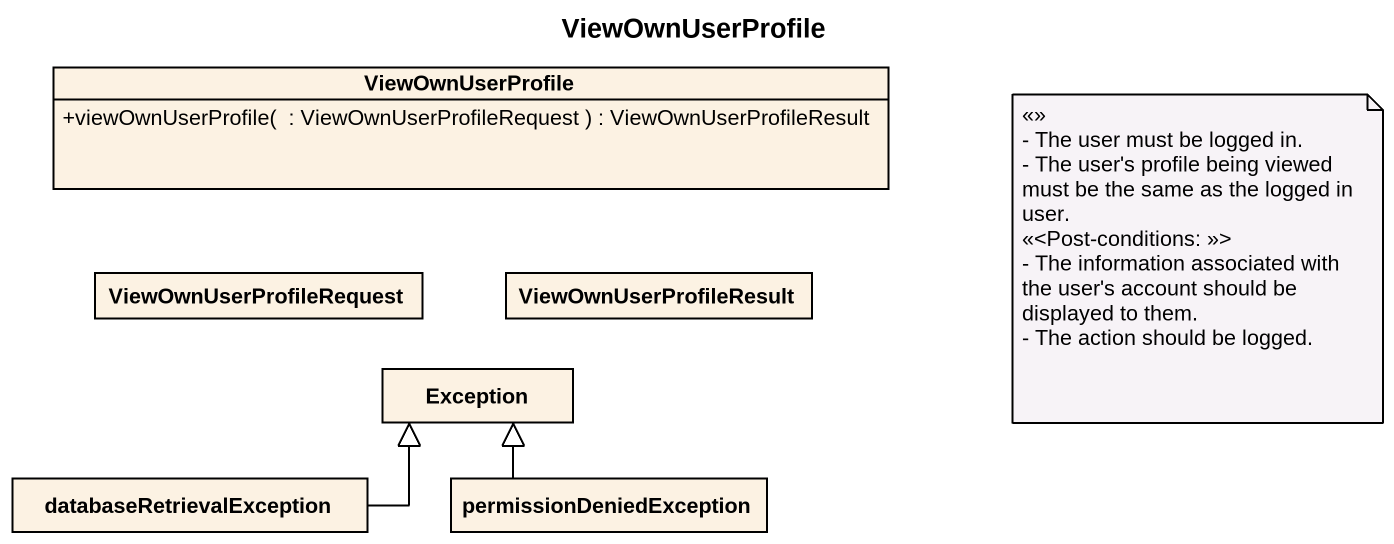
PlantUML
@startuml
title ViewOwnUserProfile
hide circle
hide empty members
skinparam classAttributeIconSize 0
class ViewOwnUserProfile {
  +viewOwnUserProfile(  : ViewOwnUserProfileRequest ) : ViewOwnUserProfileResult
}
class ViewOwnUserProfileRequest
class ViewOwnUserProfileResult
class "Exception" as Exception_
class databaseRetrievalException
class permissionDeniedException
databaseRetrievalException -right-|> Exception_
permissionDeniedException -up-|> Exception_
note as N1
  <<>>
  - The user must be logged in.
  - The user's profile being viewed must be the same as the logged in user.
  <<<Post-conditions: >>>
  - The information associated with the user's account should be displayed to them.
  - The action should be logged.
end note
@enduml
